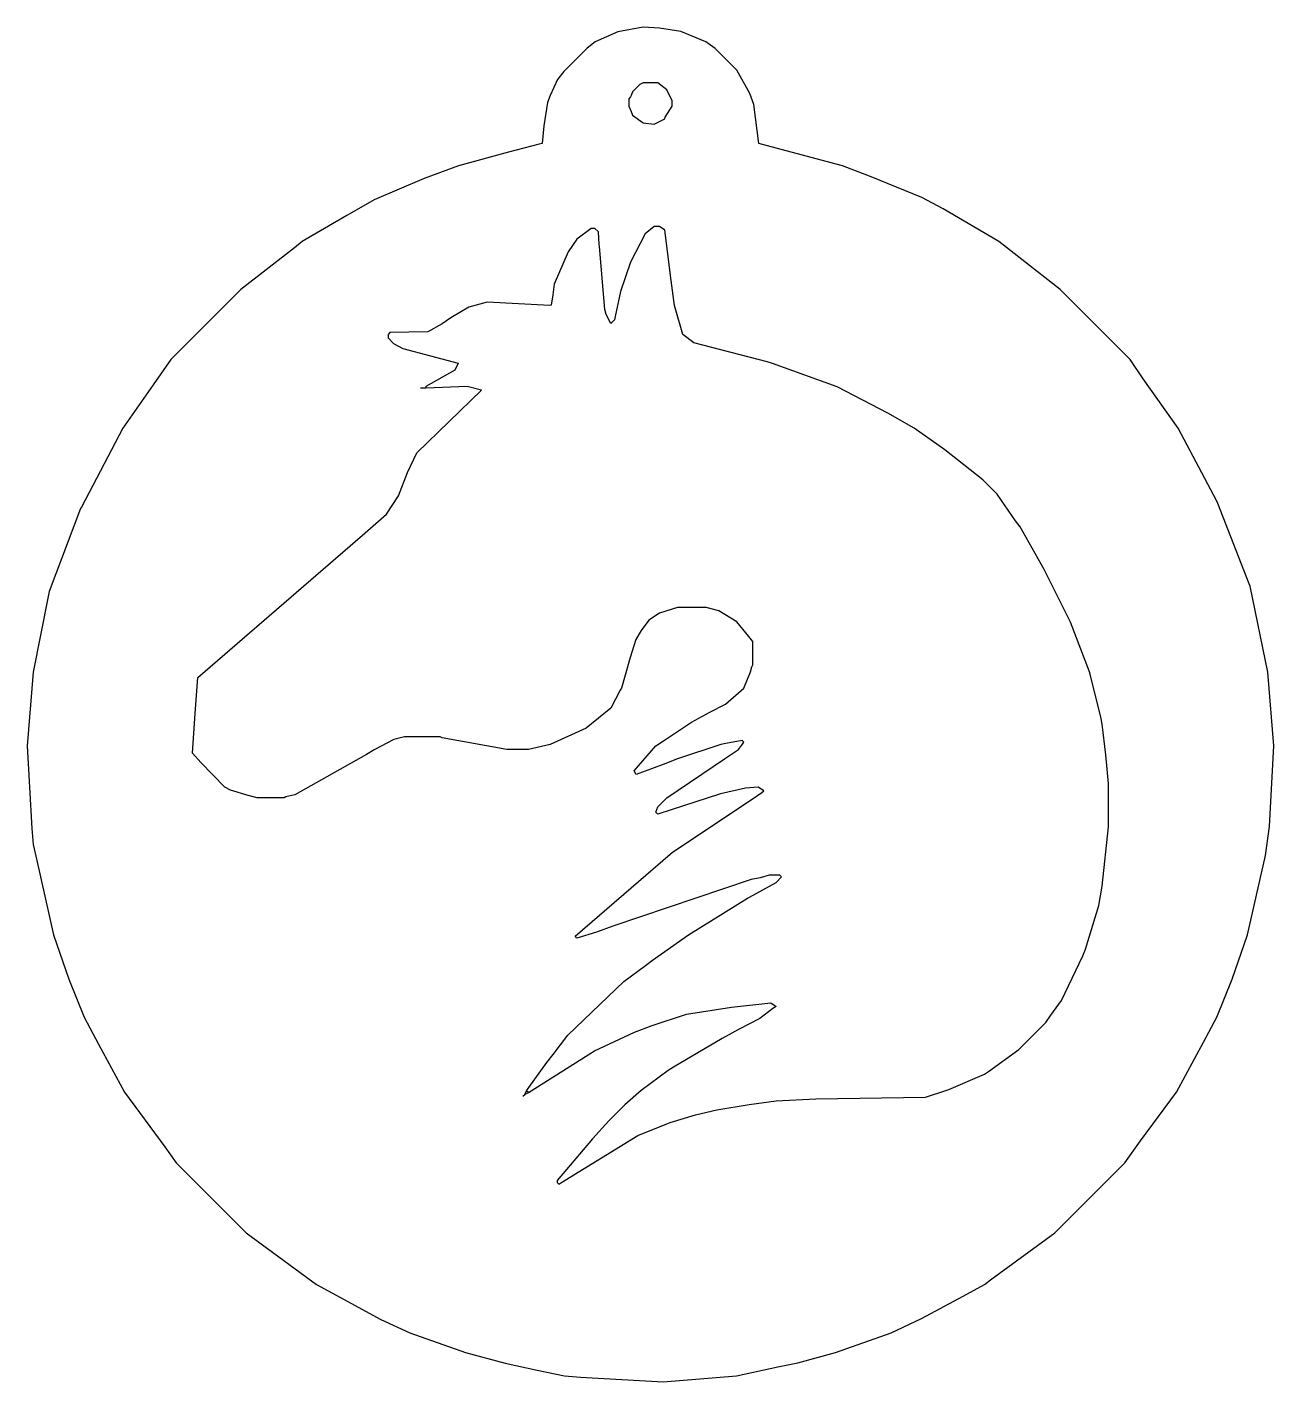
# Model space of a CAD drawing. Extents: x 45 to 739, y 13 to 767.
import ezdxf

# ---------------------------------------------------------------- set-up
doc = ezdxf.new("R2010")
doc.units = 0
doc.layers.get('0').update_dxf_attribs({"linetype": 'CONTINUOUS'})

msp = doc.modelspace()

# ---------------------------------------------------------------- linework, layer by layer
at = {"color": 7, "linetype": 'CONTINUOUS'}
for points in [[(399, 13), (439.955446, 16.445545), (462.911765, 21.352941), (474.088235, 23.647059), (494.9, 29.3), (525.9, 40.3), (542.9, 48.2), (566.1, 60.8), (577.82, 67.24), (581.18, 69.76), (617, 96), (656, 135), (664.76, 147.18), (684.76, 174.18), (699.8, 202.1), (707.2, 215.9), (715.7, 237.1), (724.3, 261.9), (734.352941, 305.911765), (736.533074, 322.029183), (739, 367), (735.554455, 407.955446), (725.7, 455.9), (725.2, 457.1), (707.8, 501.9), (707.2, 503.1), (685.76, 543.82), (666.24, 571.18), (659, 582), (620, 621), (585.804878, 647.756098), (554.9, 665.8), (543.1, 672.2), (514.9, 683.7), (498.9, 689.8), (461.911765, 699.647059), (452.25, 702.25), (449.594595, 723.932432), (447.2, 730.1), (440, 743), (428, 755), (422.804878, 758.756098), (408.923077, 764.615385), (397.053846, 766.430769), (388, 767), (373.9, 764.3), (361.195122, 758.756098), (356.804878, 755.243902), (343.756098, 742.195122), (340.243902, 737.804878), (336.2, 728.9), (334.7, 725.1), (332.569231, 712.053846), (331.75, 702.25), (330.1, 701.8), (312.911765, 697.352941), (285.1, 689.8), (266.1, 682.7), (238.1, 670.8), (222.9, 662.2), (198.195122, 647.756098), (193.804878, 644.243902), (164, 621), (125, 582), (115.24, 567.82), (98.24, 543.82), (75.2, 499.9), (74.8, 499.1), (57.352941, 452.911765), (56.647059, 450.088235), (48.445545, 407.955446), (45, 367), (47.554455, 320.955446), (48.445545, 312.044554), (50.352941, 303.088235), (59.7, 261.9), (68.3, 237.1), (76.8, 215.9), (84.8, 200.9), (99.24, 174.18), (121.76, 143.82), (128, 135), (167, 96), (206.18, 67.24), (219.1, 60.2), (241.9, 47.8), (258.1, 40.3), (289.1, 29.3), (311.076923, 23.384615), (328.923077, 19.615385), (344.044554, 16.445545), (352.955446, 15.554455), (399, 13)], [(394, 713), (400, 716), (400.2, 716.9), (404, 723), (404, 726), (401, 732), (396, 736), (388, 736), (386, 735), (382, 731), (381.2, 728.9), (380.8, 728.1), (380, 727), (380, 723), (381.3, 720.1), (382, 718), (387.9, 713.8), (394, 713)], [(324, 174), (360.9, 197.2), (383.1, 207.7), (392.9, 211.3), (412.076923, 217.615385), (437.06, 221.58), (459, 224), (462, 222), (460.18, 220.76), (452.82, 215.24), (440.9, 209.2), (431.9, 204.2), (404.846154, 188.230769), (401.846154, 186.230769), (386.795082, 175.245902), (377.77931, 167.248276), (368.751381, 158.223757), (359.752212, 148.216814), (340, 125), (340, 124), (341, 123), (342.1, 123.8), (384.9, 150.2), (401.1, 156.7), (402.9, 157.3), (417.088235, 161.647059), (428.911765, 164.352941), (446.946154, 167.430769), (461.946154, 169.430769), (484.007932, 170.508192), (544.992068, 171.491808), (556.9, 175.3), (558.1, 175.7), (577.846154, 184.230769), (580.153846, 185.769231), (597, 198), (612, 213), (614.76, 217.18), (620.76, 225.18), (632.7, 250.1), (634.2, 253.9), (641.594595, 278.067568), (643.405405, 288.932432), (647, 322), (647, 346), (645.533074, 361.970817), (643.384615, 379.076923), (642.615385, 382.923077), (636.7, 406.9), (636.3, 408.1), (625.8, 435.9), (611.2, 465.1), (597.76, 488.82), (595.24, 492.18), (585, 507), (577, 515), (555.82, 531.76), (538.846154, 543.769231), (524.1, 552.2), (495.9, 566.8), (459.9, 579.7), (456.911765, 580.647059), (416.18, 591.24), (410, 596), (405.42, 612.06), (403.430769, 626.053846), (400, 654), (397, 656), (394, 656), (389, 652), (380.8, 636.1), (375.352941, 619.911765), (372.3, 605.9), (372, 604), (370, 602), (367.352941, 607.088235), (366.647059, 609.911765), (363.538071, 644.967005), (363.430769, 646.053846), (363, 653), (361, 655), (359, 655), (351, 649), (346.230769, 641.846154), (338.42, 623.94), (337.58, 618.06), (336.75, 612.25), (336, 612), (301, 614), (290.9, 611.2), (280.82, 605.24), (276.1, 601.8), (267.978351, 597.476289), (247, 597), (246, 596), (246, 594), (249, 591), (254.1, 588.2), (285, 580), (283, 576), (267, 567), (267, 566)], [(323, 175), (324.2, 176.9), (334.243902, 190.804878), (337.756098, 195.195122), (346, 206), (377.233888, 235.75052), (389.18, 244.76), (393.18, 247.76), (413.1, 261.8), (445.9, 282.2), (447.1, 282.8), (462, 291), (465, 294), (464, 295), (458, 295), (453.076923, 293.615385), (448.076923, 292.615385), (371.1, 266.7), (361.9, 263.3), (351, 260), (350, 261), (398.795082, 303.245902), (404.204918, 307.754098), (449.153846, 337.769231), (454, 341), (455, 342), (452, 344), (444.932432, 343.405405), (430.9, 340.3), (396, 329), (395, 330), (396, 333), (401, 338), (433.153846, 359.769231), (441, 365), (443.2, 367.9), (444, 369), (443, 370), (433.911765, 368.352941), (431.088235, 367.647059), (407.1, 359.7), (399.1, 356.7), (384, 351), (383, 353), (395, 367), (399.18, 369.76), (414.9, 380.2), (425.1, 385.8), (433.795082, 390.245902), (444, 399), (447.647059, 408.088235), (448.352941, 410.911765), (449, 412), (449, 425), (446.76, 427.82), (440, 436), (430.1, 442.2), (423, 444), (407, 444), (397.1, 440.8), (391, 437), (386.769231, 431.153846), (383.8, 426.1), (380.647059, 416.088235), (380.352941, 414.911765), (375.8, 399.1), (375.2, 397.9), (370, 388), (356.1, 376.8), (336.1, 367.8), (324, 365), (312, 365), (276.067568, 371.405405), (275, 372), (255, 372), (249.067568, 370.594595), (238.153846, 364.769231), (233.9, 362.2), (194.1, 339.8), (189.076923, 338.615385), (188, 338), (173, 338), (168.076923, 339.384615), (158.153846, 342.230769), (155, 344), (141.754098, 357.795082), (137, 363), (138.538071, 385.032995), (140, 405), (231.783186, 484.247788), (245, 496), (251.7, 506.1), (256.8, 519.1), (262, 530), (298, 565), (290, 567), (267, 566)], [(267, 566), (264, 566)], [(322, 173), (323, 175)], [(322, 173), (324, 174)], [(324, 174), (323, 175)], [(321, 172), (322, 173)]]:
    msp.add_lwpolyline(points, dxfattribs=at)

doc.saveas('drawing.dxf')
